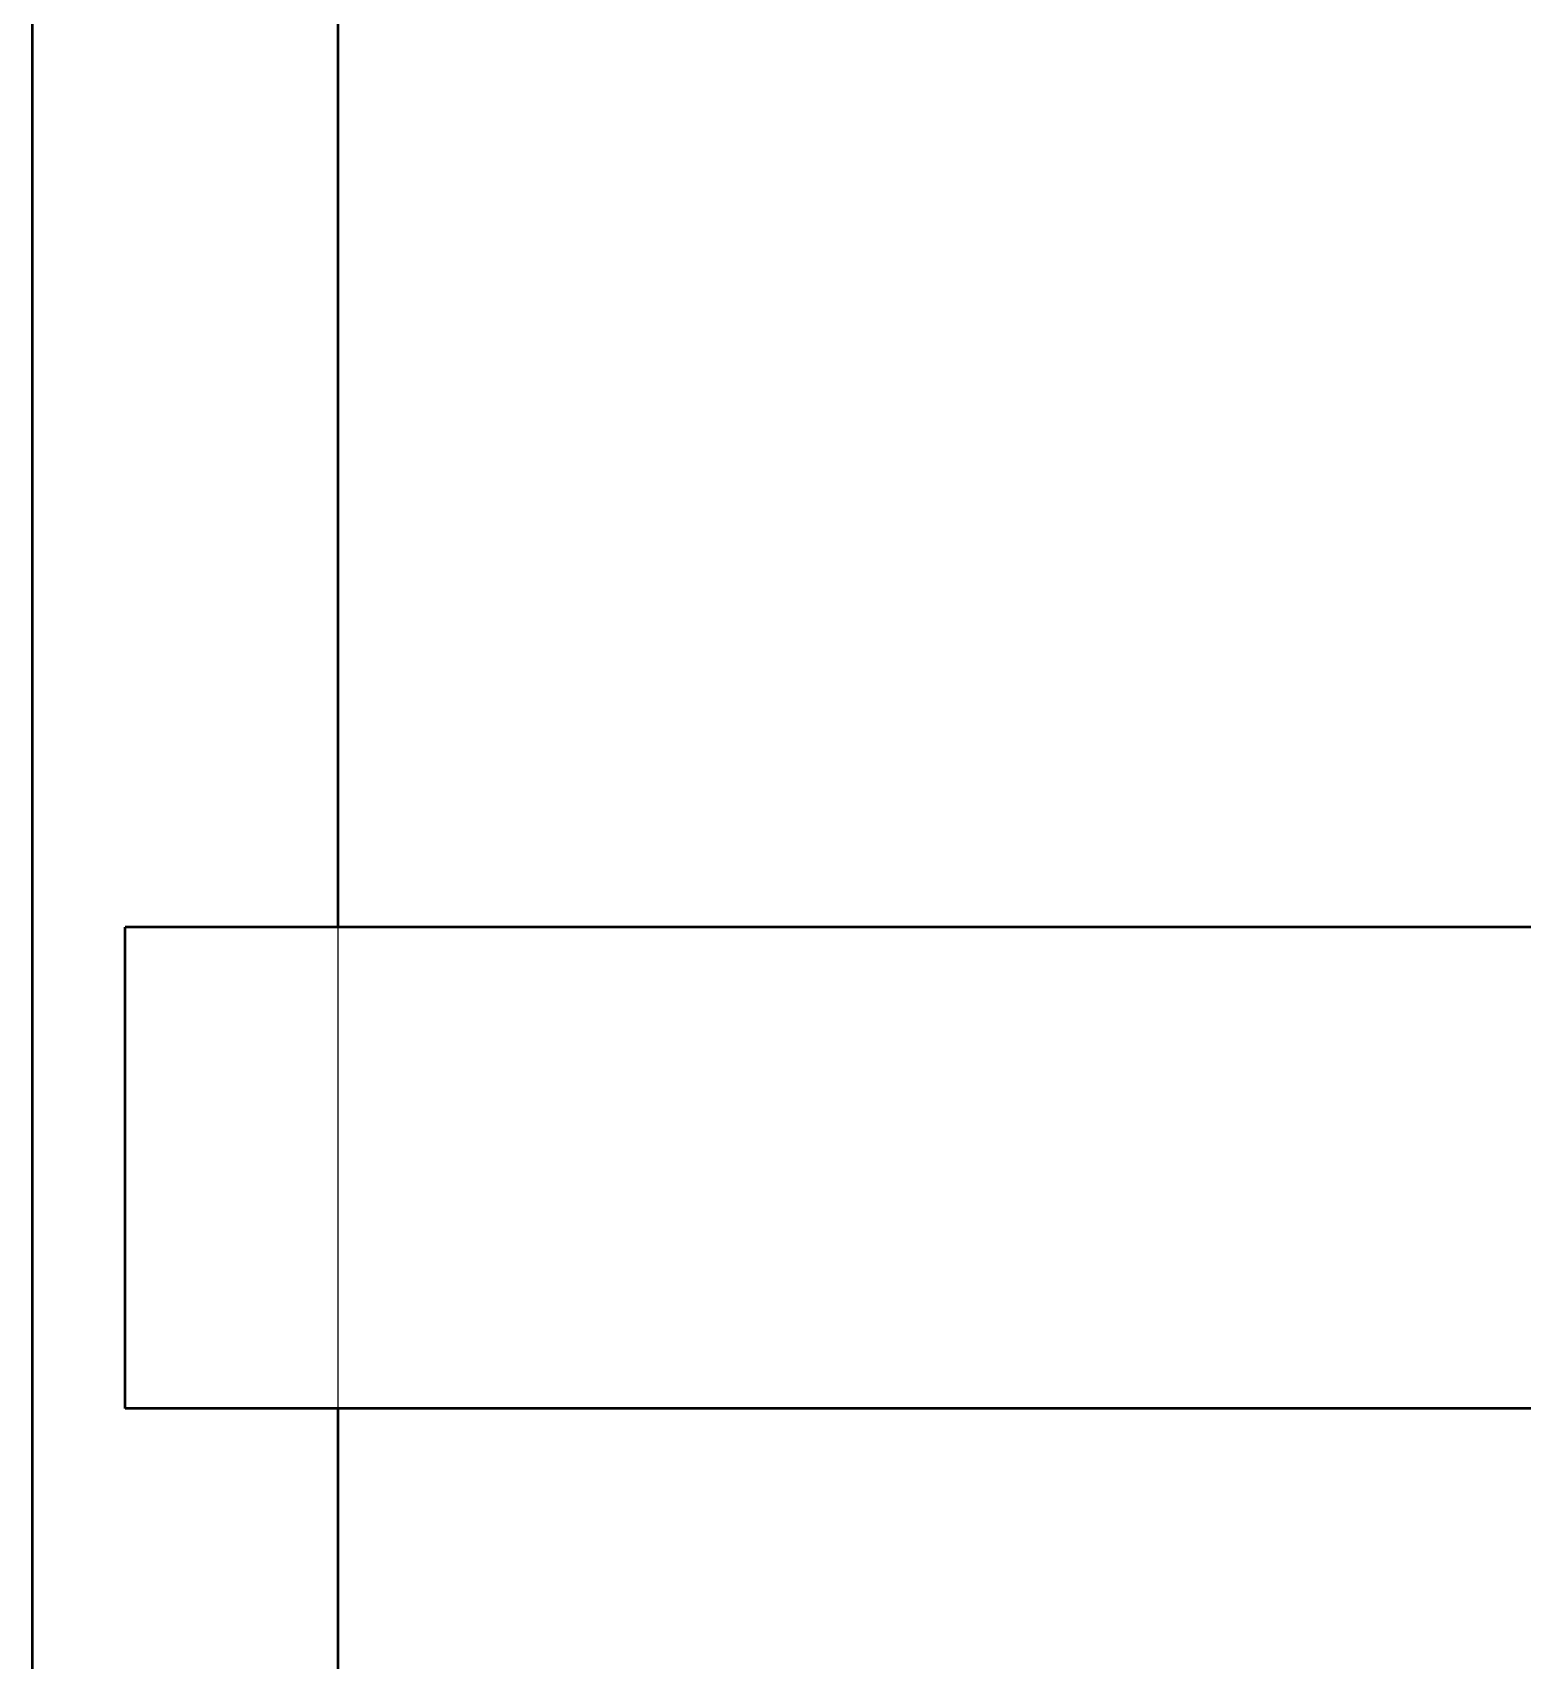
# Model space of a CAD drawing. Header units: millimetres. Extents: x 0 to 594, y 0 to 420.
# Drawn here: x 162.83 to 175.21, y 334.31 to 347.83 of the extents above; entities that cross this region are included whole.
import ezdxf

# ---------------------------------------------------------------- set-up
doc = ezdxf.new("R2010")
doc.units = ezdxf.units.MM
doc.linetypes.add('ISO02-TRAZOS', pattern=[3.75, 3, -0.75])
doc.layers.add('01-VISIBLE', color=7, linetype='CONTINUOUS', lineweight=50)
doc.layers.add('02-OCULTA', color=4, linetype='ISO02-TRAZOS', lineweight=25)

msp = doc.modelspace()

# ---------------------------------------------------------------- linework, layer by layer
at = {"layer": '01-VISIBLE'}
for p, q in [((162.83, 303.954), (162.83, 374.43)), ((162.83, 303.954), (162.83, 374.43)), ((165.37, 340.4), (165.37, 374.43)), ((186.423, 340.4), (163.6, 340.4)), ((163.6, 336.4), (163.6, 340.4)), ((186.423, 336.4), (163.6, 336.4)), ((165.37, 303.954), (165.37, 336.4))]:
    msp.add_line(p, q, dxfattribs=at)
at = {"layer": '02-OCULTA'}
for p, q in [((165.37, 289.5), (165.37, 374.43)), ((163.6, 336.4), (163.6, 340.4)), ((182.967, 340.4), (163.6, 340.4)), ((182.967, 340.4), (163.6, 340.4)), ((163.6, 336.4), (163.6, 340.4)), ((163.6, 336.4), (163.6, 340.4)), ((186.423, 340.4), (163.6, 340.4)), ((165.37, 336.4), (165.37, 340.4)), ((182.967, 336.4), (163.6, 336.4)), ((182.967, 336.4), (163.6, 336.4)), ((186.423, 336.4), (163.6, 336.4))]:
    msp.add_line(p, q, dxfattribs=at)

doc.saveas('drawing.dxf')
